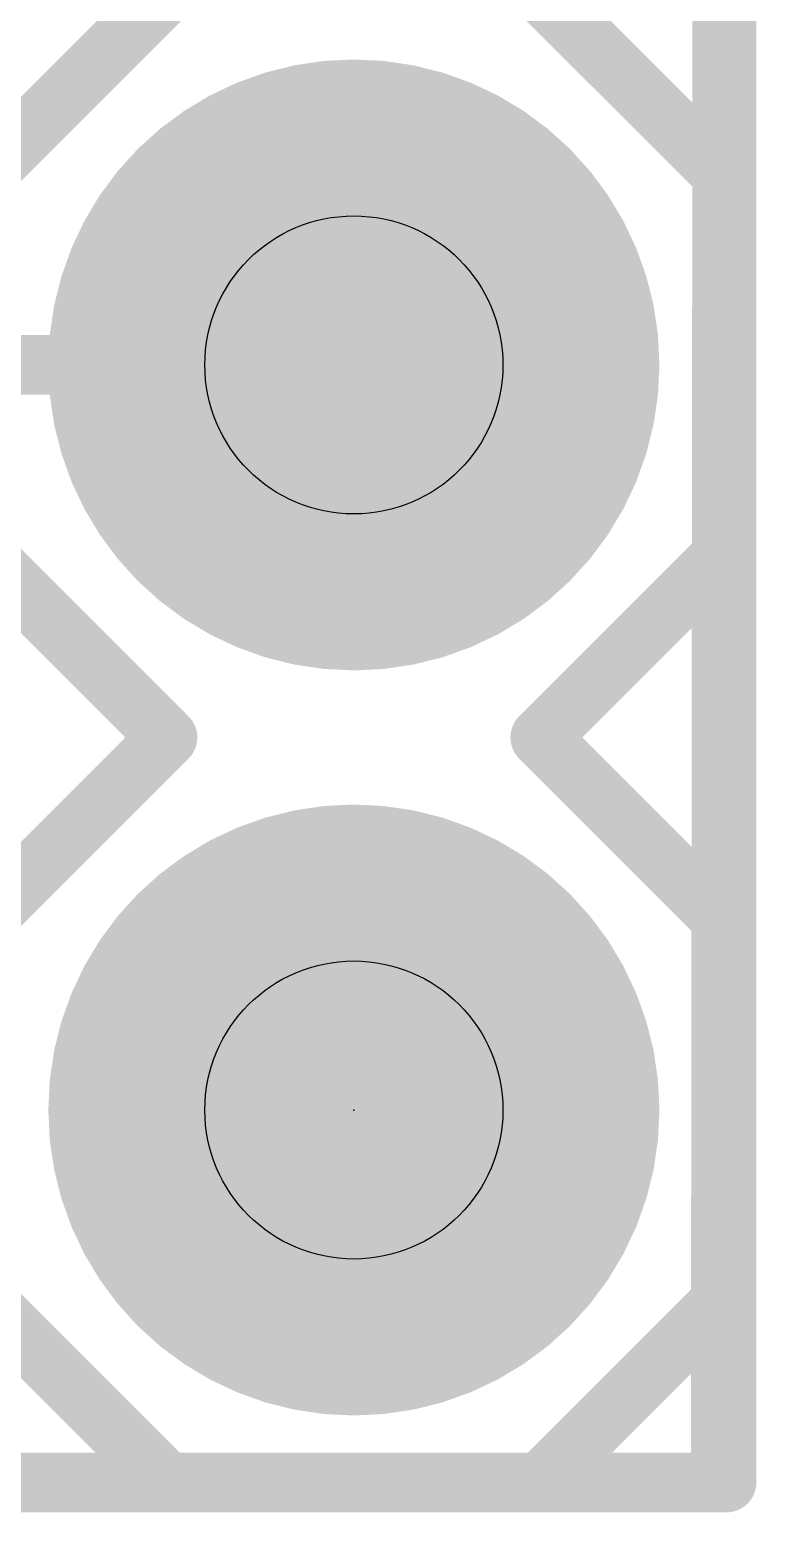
# Model space of a CAD drawing. Extents: x -98 to 13, y 0 to 18.
# Drawn here: x 10.33 to 12.8, y -0.1 to 4.95 of the extents above; entities that cross this region are included whole.
import ezdxf

# ---------------------------------------------------------------- set-up
doc = ezdxf.new("R2010")
doc.units = 0
for name, color, linetype in [('1', 12, 'CONTINUOUS'), ('16', 132, 'CONTINUOUS'), ('17', 110, 'CONTINUOUS'), ('20', 53, 'CONTINUOUS'), ('21', 53, 'CONTINUOUS'), ('23', 53, 'CONTINUOUS'), ('29', 253, 'CONTINUOUS'), ('30', 253, 'CONTINUOUS'), ('44', 253, 'CONTINUOUS'), ('51', 53, 'CONTINUOUS')]:
    doc.layers.add(name, color=color, linetype=linetype)

# ---------------------------------------------------------------- blocks, each defined once
blk = doc.blocks.new('RECT')
blk.add_solid([(-0.5, -0.5), (0.5, -0.5), (-0.5, 0.5), (0.5, 0.5)])
blk = doc.blocks.new('ROUNDP')
at = {"const_width": 0.5}
blk.add_lwpolyline([(0, -0.25, 1), (0, 0.25, 1), (0, -0.25)], format="xyb", dxfattribs=at)

msp = doc.modelspace()

# ---------------------------------------------------------------- linework, layer by layer
at = {"layer": '1', "const_width": 0.2032}
for points in [[(12.7, 17.78), (12.7, 0)], [(7.62, 3.81), (11.43, 3.81)], [(12.7, 0), (0, 0)]]:
    msp.add_lwpolyline(points, dxfattribs=at)
at = {"layer": '1', "const_width": 0.1016}
for points in [[(11.43, 3.7592, 1), (11.43, 3.8608)], [(12.7, -0.0508, 1), (12.7, 0.0508)], [(12.6492, 0, 1), (12.7508, 0)]]:
    msp.add_lwpolyline(points, format="xyb", dxfattribs=at)
at = {"layer": '16', "const_width": 0.2032}
for points in [[(12.7, 17.78), (12.7, 0)], [(12.7, 0), (0, 0)]]:
    msp.add_lwpolyline(points, dxfattribs=at)
at = {"layer": '16', "const_width": 0.1016}
for points in [[(12.7, -0.0508, 1), (12.7, 0.0508)], [(12.6492, 0, 1), (12.7508, 0)]]:
    msp.add_lwpolyline(points, format="xyb", dxfattribs=at)
at = {"layer": '20', "const_width": 0.2032}
for points in [[(12.68, 0), (12.7, 17.78)], [(0, 0), (12.68, 0)]]:
    msp.add_lwpolyline(points, dxfattribs=at)
at = {"layer": '20', "const_width": 0.1016}
for points in [[(12.68, -0.0508, 1), (12.68, 0.0508)], [(12.6292, 0.0001, 1), (12.7308, -0.0001)]]:
    msp.add_lwpolyline(points, format="xyb", dxfattribs=at)
at = {"layer": '21', "const_width": 0.2032}
for points in [[(10.16, 4.445), (10.795, 5.08)], [(12.065, 5.08), (12.7, 4.445)], [(12.7, 4.445), (12.7, 3.175)], [(10.795, 2.54), (10.16, 3.175)], [(12.7, 3.175), (12.065, 2.54)], [(10.16, 1.905), (10.795, 2.54)], [(12.065, 2.54), (12.7, 1.905)], [(12.7, 1.905), (12.7, 0.635)], [(10.16, 0.635), (10.795, 0)], [(12.065, 0), (12.7, 0.635)], [(10.795, 0), (12.065, 0)]]:
    msp.add_lwpolyline(points, dxfattribs=at)
at = {"layer": '21', "const_width": 0.1016}
for points in [[(12.7508, 4.445, 1), (12.6492, 4.445)], [(12.6641, 4.4091, 1), (12.7359, 4.4809)], [(12.7359, 3.1391, 1), (12.6641, 3.2109)], [(12.6492, 3.175, 1), (12.7508, 3.175)], [(10.8309, 2.5041, 1), (10.7591, 2.5759)], [(12.1009, 2.5759, 1), (12.0291, 2.5041)], [(10.7591, 2.5041, 1), (10.8309, 2.5759)], [(12.0291, 2.5759, 1), (12.1009, 2.5041)], [(12.7508, 1.905, 1), (12.6492, 1.905)], [(12.6641, 1.8691, 1), (12.7359, 1.9409)], [(12.7359, 0.5991, 1), (12.6641, 0.6709)], [(12.6492, 0.635, 1), (12.7508, 0.635)], [(10.795, 0.0508, 1), (10.795, -0.0508)], [(12.065, -0.0508, 1), (12.065, 0.0508)], [(10.7591, -0.0359, 1), (10.8309, 0.0359)], [(12.0291, 0.0359, 1), (12.1009, -0.0359)]]:
    msp.add_lwpolyline(points, format="xyb", dxfattribs=at)
at = {"layer": '23'}
msp.add_point((11.43, 1.27), dxfattribs=at)
at = {"layer": '44'}
for centre in [(11.43, 3.81), (11.43, 1.27)]:
    msp.add_circle(centre, 0.508, dxfattribs=at)

# ---------------------------------------------------------------- block references
at = {"layer": '17', "rotation": 180}
for p, xscale, yscale in [((11.43, 3.81), 1.8796, 1.8796), ((11.43, 3.81), 1.8796, 1.8796), ((11.43, 3.81), 1.524, 1.524), ((11.43, 3.81), 1.524, 1.524), ((11.43, 1.27), 1.8796, 1.8796), ((11.43, 1.27), 1.8796, 1.8796), ((11.43, 1.27), 1.524, 1.524), ((11.43, 1.27), 1.524, 1.524)]:
    msp.add_blockref('ROUNDP', p, dxfattribs=dict(at, xscale=xscale, yscale=yscale))
at = {"layer": '29', "xscale": 2.0828, "yscale": 2.0828, "rotation": 180}
for p in [(11.43, 3.81), (11.43, 1.27)]:
    msp.add_blockref('ROUNDP', p, dxfattribs=at)
at = {"layer": '30', "xscale": 2.0828, "yscale": 2.0828, "rotation": 180}
for p in [(11.43, 3.81), (11.43, 1.27)]:
    msp.add_blockref('ROUNDP', p, dxfattribs=at)
at = {"layer": '51', "xscale": 0.508, "yscale": 0.508, "rotation": 90}
for p in [(11.43, 3.81), (11.43, 1.27)]:
    msp.add_blockref('RECT', p, dxfattribs=at)

doc.saveas('drawing.dxf')
